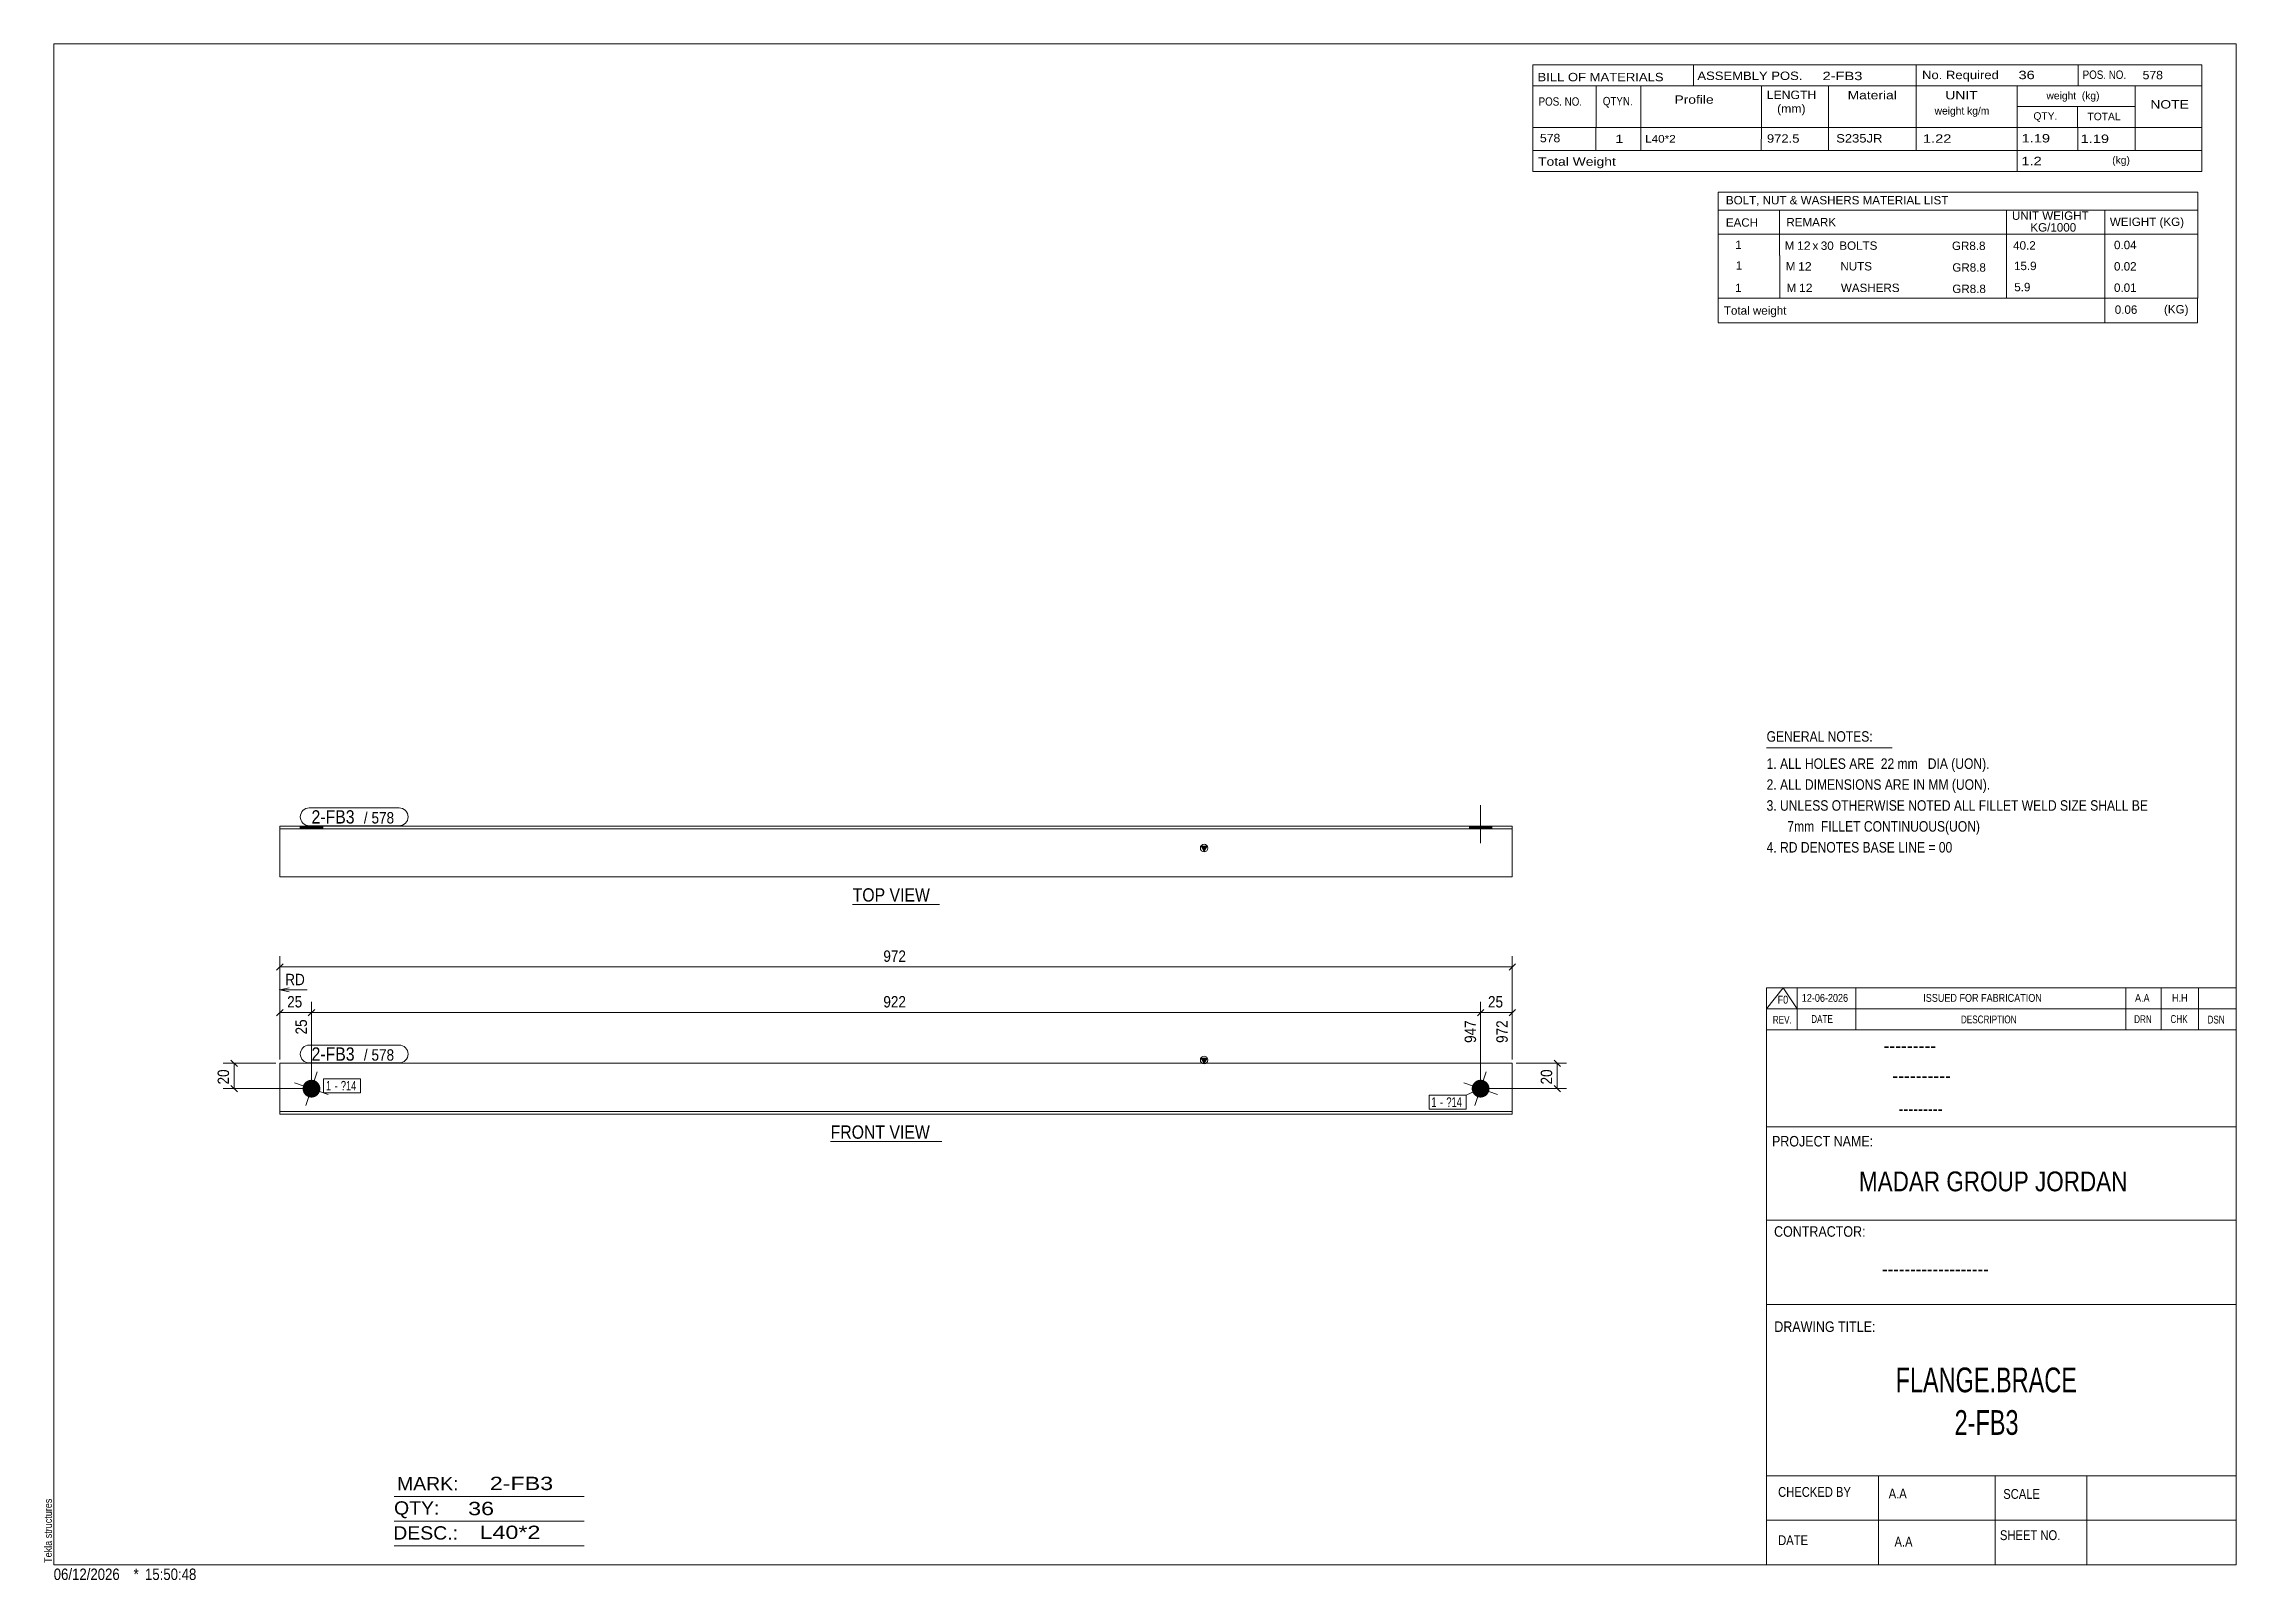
# Model space of a CAD drawing. Header units: millimetres. Extents: x 2 to 579, y 1 to 405.
import ezdxf

# ---------------------------------------------------------------- set-up
doc = ezdxf.new("R2010")
doc.units = ezdxf.units.MM
doc.linetypes.add('XKITLINE00', pattern=[0])
for name, color, linetype, lineweight in [('Bolt', 3, 'Continuous', 0), ('BoltMark', 7, 'Continuous', 0), ('Dimensions', 7, 'Continuous', 0), ('DrawingSheet', 5, 'Continuous', 0), ('OtherObjectType', 7, 'Continuous', 0), ('Part', 2, 'Continuous', 0), ('PartMark', 7, 'Continuous', 0)]:
    doc.layers.add(name, color=color, linetype=linetype, lineweight=lineweight)
doc.styles.add('@ARIAL_UNICODE_MS_BOLD', font='ARIAL.TTF')
doc.styles.add('ARIAL', font='ARIAL.TTF')
doc.styles.add('ARIAL_NARROW', font='ARIALN.TTF')
doc.styles.add('COMIC_SANS_MS_BOLD', font='COMICBD.TTF')
doc.styles.add('SWIS721_EX_BT', font='ARIAL.TTF')
doc.styles.add('SWISSE', font='ARIAL.TTF')

# ---------------------------------------------------------------- blocks, each defined once
blk = doc.blocks.new('*A1')
at = {"layer": 'Bolt'}
blk.add_hatch(color=3, dxfattribs=at).paths.add_polyline_path([(71.98, 128.03), (71.93, 128.05), (71.87, 128.07), (71.82, 128.09), (71.77, 128.12), (71.72, 128.14), (71.67, 128.17), (71.62, 128.2), (71.57, 128.22), (71.52, 128.25), (71.47, 128.29), (71.43, 128.32), (71.38, 128.35), (71.33, 128.39), (71.29, 128.42), (71.25, 128.46), (71.2, 128.5), (71.16, 128.54), (71.12, 128.58), (71.08, 128.62), (71.04, 128.66), (71, 128.71), (70.97, 128.75), (70.93, 128.8), (70.9, 128.84), (70.87, 128.89), (70.83, 128.94), (70.8, 128.98), (70.77, 129.03), (70.74, 129.08), (70.72, 129.13), (70.69, 129.18), (70.67, 129.24), (70.64, 129.29), (70.62, 129.34), (70.6, 129.39), (70.58, 129.45), (70.56, 129.5), (70.55, 129.56), (70.53, 129.61), (70.52, 129.67), (70.5, 129.72), (70.49, 129.78), (70.48, 129.84), (70.47, 129.89), (70.47, 129.95), (70.46, 130.01), (70.46, 130.06), (70.45, 130.12), (70.45, 130.18), (70.45, 130.23), (70.45, 130.29), (70.45, 130.35), (70.46, 130.41), (70.46, 130.46), (70.47, 130.52), (70.48, 130.58), (70.49, 130.63), (70.5, 130.69), (70.51, 130.75), (70.52, 130.8), (70.54, 130.86), (70.56, 130.91), (70.57, 130.97), (70.59, 131.02), (70.61, 131.07), (70.63, 131.13), (70.66, 131.18), (70.68, 131.23), (70.71, 131.28), (70.73, 131.33), (70.76, 131.38), (70.79, 131.43), (70.82, 131.48), (70.85, 131.53), (70.89, 131.57), (70.92, 131.62), (70.95, 131.67), (70.99, 131.71), (71.03, 131.75), (71.07, 131.8), (71.11, 131.84), (71.15, 131.88), (71.19, 131.92), (71.23, 131.96), (71.27, 132), (71.32, 132.03), (71.36, 132.07), (71.41, 132.1), (71.45, 132.13), (71.5, 132.17), (71.55, 132.2), (71.6, 132.23), (71.65, 132.26), (71.7, 132.28), (71.75, 132.31), (71.8, 132.33), (71.85, 132.36), (71.91, 132.38), (71.96, 132.4), (72.01, 132.42), (72.07, 132.44), (72.12, 132.45), (72.18, 132.47), (72.23, 132.48), (72.29, 132.5), (72.35, 132.51), (72.4, 132.52), (72.46, 132.53), (72.52, 132.53), (72.57, 132.54), (72.63, 132.54), (72.69, 132.55), (72.74, 132.55), (72.8, 132.55), (72.86, 132.55), (72.92, 132.55), (72.97, 132.54), (73.03, 132.54), (73.09, 132.53), (73.14, 132.52), (73.2, 132.51), (73.26, 132.5), (73.31, 132.49), (73.37, 132.48), (73.42, 132.46), (73.48, 132.44), (73.53, 132.43), (73.59, 132.41), (73.64, 132.39), (73.69, 132.37), (73.75, 132.34), (73.8, 132.32), (73.85, 132.29), (73.9, 132.27), (73.95, 132.24), (74, 132.21), (74.05, 132.18), (74.09, 132.15), (74.14, 132.11), (74.19, 132.08), (74.23, 132.05), (74.28, 132.01), (74.32, 131.97), (74.36, 131.93), (74.41, 131.89), (74.45, 131.85), (74.49, 131.81), (74.52, 131.77), (74.56, 131.73), (74.6, 131.68), (74.63, 131.64), (74.67, 131.59), (74.7, 131.55), (74.73, 131.5), (74.76, 131.45), (74.79, 131.4), (74.82, 131.35), (74.85, 131.3), (74.88, 131.25), (74.9, 131.2), (74.92, 131.15), (74.95, 131.09), (74.97, 131.04), (74.99, 130.99), (75, 130.93), (75.02, 130.88), (75.04, 130.82), (75.05, 130.77), (75.06, 130.71), (75.08, 130.65), (75.09, 130.6), (75.09, 130.54), (75.1, 130.48), (75.11, 130.43), (75.11, 130.37), (75.11, 130.31), (75.12, 130.26), (75.12, 130.2), (75.12, 130.14), (75.11, 130.08), (75.11, 130.03), (75.1, 129.97), (75.1, 129.91), (75.09, 129.86), (75.08, 129.8), (75.07, 129.74), (75.06, 129.69), (75.04, 129.63), (75.03, 129.58), (75.01, 129.52), (74.99, 129.47), (74.97, 129.41), (74.95, 129.36), (74.93, 129.31), (74.91, 129.25), (74.88, 129.2), (74.86, 129.15), (74.83, 129.1), (74.8, 129.05), (74.78, 129), (74.75, 128.95), (74.71, 128.91), (74.68, 128.86), (74.65, 128.81), (74.61, 128.77), (74.58, 128.72), (74.54, 128.68), (74.5, 128.64), (74.46, 128.59), (74.42, 128.55), (74.38, 128.51), (74.34, 128.48), (74.29, 128.44), (74.25, 128.4), (74.2, 128.37), (74.16, 128.33), (74.11, 128.3), (74.06, 128.27), (74.02, 128.24), (73.97, 128.21), (73.92, 128.18), (73.87, 128.15), (73.82, 128.12), (73.76, 128.1), (73.71, 128.08), (73.66, 128.05), (73.61, 128.03), (73.55, 128.01), (73.5, 128), (73.44, 127.98), (73.39, 127.96), (73.33, 127.95), (73.28, 127.94), (73.22, 127.92), (73.16, 127.91), (73.11, 127.91), (73.05, 127.9), (72.99, 127.89), (72.94, 127.89), (72.88, 127.89), (72.82, 127.88), (72.77, 127.88), (72.71, 127.88), (72.65, 127.89), (72.59, 127.89), (72.54, 127.9), (72.48, 127.9), (72.42, 127.91), (72.37, 127.92), (72.31, 127.93), (72.25, 127.94), (72.2, 127.96), (72.14, 127.97), (72.09, 127.99), (72.03, 128.01)], flags=17)
at = {"layer": 'Bolt', "color": 3, "linetype": 'XKITLINE00', "lineweight": 0}
for p, q in [((74.28, 134.64), (71.29, 125.8)), ((77.2, 128.72), (68.36, 131.71))]:
    blk.add_line(p, q, dxfattribs=at)
blk = doc.blocks.new('*A2')
at = {"layer": 'Bolt'}
blk.add_hatch(color=3, dxfattribs=at).paths.add_polyline_path([(379.48, 128.03), (379.42, 128.05), (379.37, 128.07), (379.32, 128.09), (379.27, 128.12), (379.22, 128.14), (379.17, 128.17), (379.12, 128.2), (379.07, 128.22), (379.02, 128.25), (378.97, 128.29), (378.92, 128.32), (378.88, 128.35), (378.83, 128.39), (378.79, 128.42), (378.74, 128.46), (378.7, 128.5), (378.66, 128.54), (378.62, 128.58), (378.58, 128.62), (378.54, 128.66), (378.5, 128.71), (378.47, 128.75), (378.43, 128.8), (378.4, 128.84), (378.36, 128.89), (378.33, 128.94), (378.3, 128.98), (378.27, 129.03), (378.24, 129.08), (378.22, 129.13), (378.19, 129.18), (378.16, 129.24), (378.14, 129.29), (378.12, 129.34), (378.1, 129.39), (378.08, 129.45), (378.06, 129.5), (378.04, 129.56), (378.03, 129.61), (378.01, 129.67), (378, 129.72), (377.99, 129.78), (377.98, 129.84), (377.97, 129.89), (377.96, 129.95), (377.96, 130.01), (377.95, 130.06), (377.95, 130.12), (377.95, 130.18), (377.95, 130.23), (377.95, 130.29), (377.95, 130.35), (377.96, 130.41), (377.96, 130.46), (377.97, 130.52), (377.98, 130.58), (377.99, 130.63), (378, 130.69), (378.01, 130.75), (378.02, 130.8), (378.04, 130.86), (378.05, 130.91), (378.07, 130.97), (378.09, 131.02), (378.11, 131.07), (378.13, 131.13), (378.16, 131.18), (378.18, 131.23), (378.21, 131.28), (378.23, 131.33), (378.26, 131.38), (378.29, 131.43), (378.32, 131.48), (378.35, 131.53), (378.38, 131.57), (378.42, 131.62), (378.45, 131.67), (378.49, 131.71), (378.53, 131.75), (378.56, 131.8), (378.6, 131.84), (378.64, 131.88), (378.69, 131.92), (378.73, 131.96), (378.77, 132), (378.81, 132.03), (378.86, 132.07), (378.91, 132.1), (378.95, 132.13), (379, 132.17), (379.05, 132.2), (379.1, 132.23), (379.15, 132.26), (379.2, 132.28), (379.25, 132.31), (379.3, 132.33), (379.35, 132.36), (379.4, 132.38), (379.46, 132.4), (379.51, 132.42), (379.57, 132.44), (379.62, 132.45), (379.68, 132.47), (379.73, 132.48), (379.79, 132.5), (379.84, 132.51), (379.9, 132.52), (379.96, 132.53), (380.01, 132.53), (380.07, 132.54), (380.13, 132.54), (380.18, 132.55), (380.24, 132.55), (380.3, 132.55), (380.36, 132.55), (380.41, 132.55), (380.47, 132.54), (380.53, 132.54), (380.58, 132.53), (380.64, 132.52), (380.7, 132.51), (380.75, 132.5), (380.81, 132.49), (380.87, 132.48), (380.92, 132.46), (380.98, 132.44), (381.03, 132.43), (381.08, 132.41), (381.14, 132.39), (381.19, 132.37), (381.24, 132.34), (381.29, 132.32), (381.35, 132.29), (381.4, 132.27), (381.45, 132.24), (381.5, 132.21), (381.54, 132.18), (381.59, 132.15), (381.64, 132.11), (381.69, 132.08), (381.73, 132.05), (381.78, 132.01), (381.82, 131.97), (381.86, 131.93), (381.9, 131.89), (381.94, 131.85), (381.98, 131.81), (382.02, 131.77), (382.06, 131.73), (382.1, 131.68), (382.13, 131.64), (382.17, 131.59), (382.2, 131.55), (382.23, 131.5), (382.26, 131.45), (382.29, 131.4), (382.32, 131.35), (382.35, 131.3), (382.37, 131.25), (382.4, 131.2), (382.42, 131.15), (382.44, 131.09), (382.46, 131.04), (382.48, 130.99), (382.5, 130.93), (382.52, 130.88), (382.53, 130.82), (382.55, 130.77), (382.56, 130.71), (382.57, 130.65), (382.58, 130.6), (382.59, 130.54), (382.6, 130.48), (382.61, 130.43), (382.61, 130.37), (382.61, 130.31), (382.61, 130.26), (382.61, 130.2), (382.61, 130.14), (382.61, 130.08), (382.61, 130.03), (382.6, 129.97), (382.59, 129.91), (382.59, 129.86), (382.58, 129.8), (382.57, 129.74), (382.55, 129.69), (382.54, 129.63), (382.53, 129.58), (382.51, 129.52), (382.49, 129.47), (382.47, 129.41), (382.45, 129.36), (382.43, 129.31), (382.41, 129.25), (382.38, 129.2), (382.36, 129.15), (382.33, 129.1), (382.3, 129.05), (382.27, 129), (382.24, 128.95), (382.21, 128.91), (382.18, 128.86), (382.14, 128.81), (382.11, 128.77), (382.07, 128.72), (382.04, 128.68), (382, 128.64), (381.96, 128.59), (381.92, 128.55), (381.88, 128.51), (381.83, 128.48), (381.79, 128.44), (381.75, 128.4), (381.7, 128.37), (381.66, 128.33), (381.61, 128.3), (381.56, 128.27), (381.51, 128.24), (381.47, 128.21), (381.42, 128.18), (381.37, 128.15), (381.31, 128.12), (381.26, 128.1), (381.21, 128.08), (381.16, 128.05), (381.1, 128.03), (381.05, 128.01), (381, 128), (380.94, 127.98), (380.89, 127.96), (380.83, 127.95), (380.78, 127.94), (380.72, 127.92), (380.66, 127.91), (380.61, 127.91), (380.55, 127.9), (380.49, 127.89), (380.44, 127.89), (380.38, 127.89), (380.32, 127.88), (380.26, 127.88), (380.21, 127.88), (380.15, 127.89), (380.09, 127.89), (380.03, 127.9), (379.98, 127.9), (379.92, 127.91), (379.86, 127.92), (379.81, 127.93), (379.75, 127.94), (379.7, 127.96), (379.64, 127.97), (379.59, 127.99), (379.53, 128.01)], flags=17)
at = {"layer": 'Bolt', "color": 3, "linetype": 'XKITLINE00', "lineweight": 0}
for p, q in [((381.78, 134.64), (378.78, 125.8)), ((384.7, 128.72), (375.86, 131.71))]:
    blk.add_line(p, q, dxfattribs=at)
blk = doc.blocks.new('*A3')
at = {"layer": 'Part'}
blk.add_hatch(color=2, dxfattribs=at).paths.add_polyline_path([(306.77, 138.28), (308.37, 138.28), (307.57, 136.88)], flags=17)
at = {"layer": 'Part', "color": 2, "linetype": 'XKITLINE00', "lineweight": 0}
for p, q in [((64.45, 123.55), (64.45, 136.88)), ((64.45, 136.88), (388.61, 136.88)), ((307.57, 136.88), (306.77, 138.28)), ((306.77, 138.28), (308.37, 138.28)), ((308.37, 138.28), (307.57, 136.88)), ((388.61, 123.55), (388.61, 136.88)), ((388.61, 124.22), (64.45, 124.22)), ((388.61, 123.55), (64.45, 123.55))]:
    blk.add_line(p, q, dxfattribs=at)
blk.add_circle((307.57, 137.78), 1, dxfattribs=at)
blk = doc.blocks.new('*A4')
at = {"layer": 'Bolt'}
blk.add_hatch(color=3, dxfattribs=at).paths.add_polyline_path([(75.74, 199.25), (75.74, 198.58), (69.82, 198.58), (69.82, 199.25)], flags=17)
at = {"layer": 'Bolt', "color": 3, "linetype": 'XKITLINE00', "lineweight": 0}
for p, q in [((69.82, 198.58), (69.82, 199.25)), ((72.78, 198.58), (72.78, 199.25)), ((75.74, 198.58), (75.74, 199.25))]:
    blk.add_line(p, q, dxfattribs=at)
blk = doc.blocks.new('*A5')
at = {"layer": 'Bolt'}
blk.add_hatch(color=3, dxfattribs=at).paths.add_polyline_path([(383.24, 199.25), (383.24, 198.58), (377.32, 198.58), (377.32, 199.25)], flags=17)
at = {"layer": 'Bolt', "color": 3, "linetype": 'XKITLINE00', "lineweight": 0}
for p, q in [((380.28, 194.75), (380.28, 204.75)), ((377.32, 198.58), (377.32, 199.25)), ((383.24, 198.58), (383.24, 199.25))]:
    blk.add_line(p, q, dxfattribs=at)
blk = doc.blocks.new('*A6')
at = {"layer": 'Part'}
blk.add_hatch(color=2, dxfattribs=at).paths.add_polyline_path([(306.77, 193.98), (308.37, 193.98), (307.57, 192.58)], flags=17)
at = {"layer": 'Part', "color": 2, "linetype": 'XKITLINE00', "lineweight": 0}
for p, q in [((388.61, 199.25), (64.45, 199.25)), ((64.45, 185.92), (64.45, 199.25)), ((388.61, 198.58), (64.45, 198.58)), ((388.61, 199.25), (388.61, 185.92)), ((307.57, 192.58), (306.77, 193.98)), ((306.77, 193.98), (308.37, 193.98)), ((308.37, 193.98), (307.57, 192.58)), ((388.61, 185.92), (64.45, 185.92))]:
    blk.add_line(p, q, dxfattribs=at)
blk.add_circle((307.57, 193.48), 1, dxfattribs=at)
blk = doc.blocks.new('*A7')
at = {"layer": 'DrawingSheet', "color": 5, "linetype": 'XKITLINE00', "lineweight": 0}
for p, q in [((579, 405), (5, 405)), ((5, 405), (5, 5)), ((579, 5), (579, 405)), ((5, 5), (579, 5))]:
    blk.add_line(p, q, dxfattribs=at)
at = {"layer": 'DrawingSheet', "color": 5, "style": 'ARIAL', "width": 0.85}
blk.add_text('Tekla structures', height=2, rotation=90, dxfattribs=at).set_placement((4.5, 5.5))
blk = doc.blocks.new('*A8')
at = {"layer": 'OtherObjectType', "color": 7, "linetype": 'XKITLINE00', "lineweight": 0}
for p, q in [((442.76, 365.95), (442.75, 354.95)), ((442.76, 365.95), (568.88, 365.95)), ((568.88, 365.95), (568.88, 354.95)), ((442.75, 361.3), (568.88, 361.3)), ((458.87, 361.31), (458.87, 354.95)), ((518.57, 361.31), (518.57, 354.95)), ((544.47, 361.29), (544.47, 354.95)), ((442.76, 354.92), (442.76, 349.42)), ((442.77, 354.95), (568.88, 354.95)), ((458.92, 354.95), (458.92, 349.33)), ((518.57, 354.95), (518.57, 349.33)), ((544.5, 354.95), (544.5, 349.45)), ((568.88, 354.95), (568.88, 349.45)), ((442.79, 349.33), (442.79, 343.72)), ((458.95, 349.33), (458.95, 343.71)), ((518.57, 349.33), (518.57, 343.71)), ((544.5, 349.33), (544.5, 343.83)), ((568.88, 349.33), (568.88, 343.83)), ((442.79, 343.7), (442.79, 338.13)), ((458.95, 343.71), (458.95, 338.09)), ((518.57, 343.71), (518.57, 338.09)), ((544.5, 343.71), (544.5, 338.1)), ((568.88, 343.71), (568.88, 338.1)), ((568.88, 338.1), (442.75, 338.13)), ((442.78, 338.09), (442.78, 331.69)), ((442.85, 338.09), (568.87, 338.09)), ((544.5, 338.06), (544.5, 331.64)), ((568.87, 338.06), (568.87, 331.65)), ((442.77, 331.65), (568.87, 331.65))]:
    blk.add_line(p, q, dxfattribs=at)
at = {"layer": 'OtherObjectType', "color": 7, "style": 'ARIAL_NARROW'}
for s, width, p in [('BOLT, NUT & WASHERS MATERIAL LIST', 1.211571, (444.79, 362.79)), ('EACH', 1.211571, (444.78, 356.92)), ('REMARK', 1.211571, (460.7, 357.01)), ('UNIT WEIGHT', 1.211571, (520.03, 358.72)), (' KG/1000', 1.211571, (524.02, 355.63)), ('WEIGHT (KG)', 1.211571, (545.78, 357.1)), ('1', 1.211571, (447.26, 351.05)), ('M', 1.211571, (460.26, 350.85)), ('12', 1.275, (463.5, 350.83)), ('x', 1.211571, (467.58, 350.83)), ('30', 1.211571, (469.76, 350.82)), ('BOLTS', 1.211571, (474.63, 350.84)), ('GR8.8', 1.211571, (504.25, 350.79)), ('40.2', 1.211571, (520.34, 350.88)), ('0.04', 1.211571, (546.87, 351.01)), ('1', 1.211571, (447.4, 345.61)), ('M', 1.211571, (460.54, 345.41)), ('12', 1.275, (463.78, 345.39)), ('NUTS', 1.211571, (474.91, 345.41)), ('GR8.8', 1.211571, (504.35, 345.09)), ('15.9', 1.211571, (520.56, 345.5)), ('0.02', 1.211571, (546.87, 345.39)), ('1', 1.211571, (447.24, 339.74)), ('M', 1.211571, (460.76, 339.74)), ('12', 1.275, (464, 339.72)), ('WASHERS', 1.211571, (475.04, 339.73)), ('GR8.8', 1.211571, (504.35, 339.47)), ('5.9', 1.211571, (520.64, 339.94)), ('0.01', 1.211571, (546.87, 339.78)), ('Total weight', 1.211571, (444.26, 333.77)), ('0.06', 1.211571, (547.07, 334)), ('(KG)', 1.211571, (560.02, 334.1))]:
    blk.add_text(s, height=2.2, dxfattribs=dict(at, width=width)).set_placement(p)
blk = doc.blocks.new('*A9')
at = {"layer": 'OtherObjectType', "color": 7, "linetype": 'XKITLINE00', "lineweight": 0}
blk.add_line((455.5, 219.82), (488.5, 219.82), dxfattribs=at)
at = {"layer": 'OtherObjectType', "color": 7, "style": 'ARIAL_NARROW', "width": 1.008832}
for s, p in [('GENERAL NOTES:', (455.5, 221.47)), ('1. ALL HOLES ARE  22 mm   DIA (UON).', (455.5, 214.32)), ('2. ALL DIMENSIONS ARE IN MM (UON).', (455.5, 208.82)), ('3. UNLESS OTHERWISE NOTED ALL FILLET WELD SIZE SHALL BE', (455.5, 203.32)), ('7mm  FILLET CONTINUOUS(UON)', (460.95, 197.82)), ('4. RD DENOTES BASE LINE = 00', (455.5, 192.32))]:
    blk.add_text(s, height=2.75, dxfattribs=at).set_placement(p)
blk = doc.blocks.new('*A10')
at = {"layer": 'OtherObjectType', "color": 7, "linetype": 'XKITLINE00', "lineweight": 0}
for p, q in [((455.5, 156.76), (579, 156.76)), ((455.5, 151.21), (459.82, 156.76)), ((455.5, 151.21), (455.5, 156.76)), ((459.82, 156.76), (463.53, 151.21)), ((463.53, 151.21), (463.53, 156.76)), ((478.97, 151.21), (478.97, 156.76)), ((549.98, 151.21), (549.98, 156.76)), ((559.24, 151.21), (559.24, 156.76)), ((569.12, 151.21), (569.12, 156.76)), ((579, 151.21), (579, 156.76)), ((455.5, 151.21), (579, 151.21)), ((455.5, 145.65), (455.5, 151.21)), ((459.21, 151.21), (579, 151.21)), ((463.53, 145.65), (463.53, 151.21)), ((478.97, 145.65), (478.97, 151.21)), ((549.98, 145.65), (549.98, 151.21)), ((559.24, 145.65), (559.24, 151.21)), ((569.12, 145.65), (569.12, 151.21)), ((579, 145.65), (579, 151.21))]:
    blk.add_line(p, q, dxfattribs=at)
at = {"layer": 'OtherObjectType', "color": 7, "style": 'ARIAL_NARROW'}
for s, height, width, p in [('F0', 2.058, 1.008832, (458.4, 152.59)), ('12-06-2026', 2.058, 1.008832, (464.76, 153.06)), ('ISSUED FOR FABRICATION', 2.0583, 1.008832, (496.71, 153.06)), ('A.A', 2.058, 1.008832, (552.4, 153.06)), ('H.H', 2.058, 1.008832, (562.13, 153.06)), ('REV.', 2.058, 0.907949, (457.13, 147.31)), ('DATE', 2.058, 0.907949, (467.23, 147.5)), ('DESCRIPTION', 2.0583, 0.907949, (506.61, 147.39)), ('DRN', 2.058, 0.907949, (552.17, 147.47)), ('CHK', 2.058, 0.907949, (561.72, 147.5)), ('DSN', 2.058, 0.907949, (571.47, 147.35))]:
    blk.add_text(s, height=height, dxfattribs=dict(at, width=width)).set_placement(p)
blk = doc.blocks.new('*A11')
at = {"layer": 'OtherObjectType', "color": 6, "linetype": 'XKITLINE00', "lineweight": 0}
for p, q in [((94.5, 23), (144.5, 23)), ((94.5, 16.5), (144.5, 16.5)), ((94.5, 10), (144.5, 10))]:
    blk.add_line(p, q, dxfattribs=at)
at = {"layer": 'OtherObjectType', "color": 6, "style": 'ARIAL_NARROW'}
for s, width, p in [('MARK:', 1.275, (95.27, 24.58)), ('2-FB3', 1.525501, (119.69, 24.65)), ('QTY:', 1.275, (94.5, 18.19)), ('36', 1.525501, (113.99, 18.05)), ('DESC.:', 1.275, (94.29, 11.63)), ('L40*2', 1.525501, (117, 11.79))]:
    blk.add_text(s, height=3.5, dxfattribs=dict(at, width=width)).set_placement(p)
blk = doc.blocks.new('*A12')
at = {"layer": 'OtherObjectType', "color": 2, "linetype": 'XKITLINE00', "lineweight": 0}
for p, q in [((455.5, 145.65), (579, 145.65)), ((455.5, 5), (455.5, 145.64)), ((578.98, 145.64), (579, 5)), ((579, 120.14), (455.5, 120.14)), ((455.5, 95.63), (579, 95.63)), ((579, 73.49), (455.5, 73.49)), ((579, 28.4), (455.5, 28.4)), ((484.94, 28.4), (484.94, 5)), ((515.62, 5), (515.62, 28.4)), ((539.75, 5), (539.75, 28.4)), ((579, 16.7), (455.5, 16.7)), ((579, 5), (455.5, 5))]:
    blk.add_line(p, q, dxfattribs=at)
at = {"layer": 'OtherObjectType', "color": 4, "style": '@ARIAL_UNICODE_MS_BOLD', "width": 0.85}
blk.add_text('---------', height=3.9, dxfattribs=at).set_placement((486.23, 139.59))
at = {"layer": 'OtherObjectType', "color": 7, "style": 'ARIAL', "width": 0.85}
for s, height, p in [('----------', 3.9, (488.56, 131.77)), ('---------', 3.25, (490.21, 123.31))]:
    blk.add_text(s, height=height, dxfattribs=at).set_placement(p)
at = {"layer": 'OtherObjectType', "color": 3, "width": 0.85}
for s, style, p in [('PROJECT NAME:', 'SWIS721_EX_BT', (456.92, 115.01)), ('CONTRACTOR:', 'SWISSE', (457.47, 91.27)), ('DRAWING TITLE:', 'SWIS721_EX_BT', (457.53, 66.24))]:
    blk.add_text(s, height=2.7618, dxfattribs=dict(at, style=style)).set_placement(p)
at = {"layer": 'OtherObjectType', "color": 7, "width": 0.85}
for s, height, p in [('MADAR GROUP JORDAN', 5.2, (479.79, 103.23)), ('CHECKED BY', 2.592, (458.53, 22.86)), ('A.A', 2.592, (487.61, 22.45)), ('SCALE', 2.592, (517.74, 22.33)), ('DATE', 2.592, (458.54, 10.16)), ('A.A', 2.592, (489.14, 9.76)), ('SHEET NO.', 2.592, (516.87, 11.49))]:
    blk.add_text(s, height=height, dxfattribs=at).set_placement(p)
at = {"layer": 'OtherObjectType', "color": 1}
for s, height, style, width, p in [('-------------------', 3.9, 'COMIC_SANS_MS_BOLD', 0.85, (485.87, 80.86)), ('FLANGE.BRACE', 6.5, 'ARIAL', 0.68, (489.43, 50.37)), ('2-FB3', 6.5, 'ARIAL', 0.68, (504.95, 39.17))]:
    blk.add_text(s, height=height, dxfattribs=dict(at, style=style, width=width)).set_placement(p)
blk = doc.blocks.new('*A13')
at = {"layer": 'OtherObjectType', "color": 7, "linetype": 'XKITLINE00', "lineweight": 0}
for p, q in [((393.98, 399.5), (569.98, 399.5)), ((393.98, 399.5), (393.98, 388.5)), ((436.26, 399.42), (436.26, 393.87)), ((494.85, 394), (494.85, 399.5)), ((537.43, 393.96), (537.43, 399.42)), ((569.98, 394), (569.98, 399.5)), ((393.98, 394), (569.98, 394)), ((410.64, 394), (410.64, 383)), ((422.4, 393.98), (422.4, 383.03)), ((454.12, 393.99), (454.13, 383)), ((471.78, 393.98), (471.78, 383)), ((494.85, 393.98), (494.85, 383)), ((521.43, 394), (521.43, 383)), ((552.42, 394), (552.42, 383)), ((569.98, 394), (569.98, 388.5)), ((393.98, 388.5), (393.98, 383)), ((521.45, 388.52), (552.45, 388.52)), ((537.28, 388.52), (537.28, 383)), ((569.98, 388.5), (569.98, 383)), ((393.98, 383), (569.98, 383)), ((393.98, 383), (393.98, 376.95)), ((410.63, 383), (410.63, 376.95)), ((422.44, 382.99), (422.44, 376.95)), ((454.12, 383), (454.11, 376.95)), ((471.79, 383), (471.79, 376.95)), ((494.87, 383), (494.87, 376.95)), ((521.44, 383), (521.44, 376.95)), ((537.33, 382.95), (537.33, 376.95)), ((552.43, 383), (552.43, 376.95)), ((569.98, 383), (569.98, 376.95)), ((393.98, 376.95), (569.98, 376.95)), ((393.98, 376.95), (393.98, 371.45)), ((521.44, 376.95), (521.44, 371.45)), ((569.98, 376.95), (569.98, 371.45)), ((393.98, 371.45), (569.98, 371.45))]:
    blk.add_line(p, q, dxfattribs=at)
at = {"layer": 'OtherObjectType', "color": 7, "style": 'ARIAL_NARROW'}
for s, height, width, p in [('No. Required', 2.2, 1.36, (496.39, 395.72)), ('36', 2.2, 1.525501, (521.75, 395.72)), ('POS. NO.', 2.2, 1.02, (538.63, 395.79)), ('578', 2.2, 1.270501, (554.4, 395.69)), ('BILL OF MATERIALS', 2.2, 1.36, (395.25, 395.16)), ('ASSEMBLY POS.', 2.2, 1.36, (437.3, 395.5)), ('LENGTH', 2.2, 1.275, (455.54, 390.49)), ('2-FB3', 2.2, 1.525501, (470.23, 395.46)), ('Material', 2.2, 1.445, (476.81, 390.41)), ('UNIT', 2.2, 1.445, (502.52, 390.4)), ('weight  (kg)', 1.98, 1.19, (529.11, 390.39)), ('POS. NO.', 2.2, 1.02, (395.53, 388.74)), ('QTYN.', 2.2, 1.02, (412.42, 388.84)), ('Profile', 2.2, 1.445, (431.26, 389.25)), ('(mm)', 2.2, 1.275, (458.26, 386.86)), ('weight kg/m', 1.98, 1.19, (499.69, 386.4)), ('QTY.', 1.98, 1.19, (525.68, 385.03)), ('TOTAL', 1.98, 1.19, (539.9, 384.91)), ('NOTE', 2.2, 1.445, (556.44, 387.99)), ('578', 2.2, 1.270501, (395.89, 379.12)), ('1', 2.2, 1.525501, (415.71, 378.91)), ('L40*2', 1.98, 1.355501, (423.56, 379.04)), ('972.5', 2.2, 1.355501, (455.59, 379.01)), ('S235JR', 2.2, 1.355501, (473.81, 379.05)), ('1.22', 2.2, 1.525501, (496.62, 378.99)), ('1.19', 2.2, 1.525501, (522.57, 379.07)), ('1.19', 2.2, 1.525501, (538.08, 378.94)), ('Total Weight', 2.2, 1.445, (395.4, 372.94)), ('1.2', 2.2, 1.525501, (522.52, 373.09)), ('(kg)', 1.98, 1.19, (546.4, 373.46))]:
    blk.add_text(s, height=height, dxfattribs=dict(at, width=width)).set_placement(p)
blk = doc.blocks.new('*A14')
at = {"layer": 'OtherObjectType', "color": 7, "style": 'ARIAL_NARROW', "width": 1.008832}
for s, p in [('06/12/2026', (4.99, 1)), ('*', (26, 1)), ('15:50:48', (29, 1))]:
    blk.add_text(s, height=3, dxfattribs=at).set_placement(p)
blk = doc.blocks.new('*A15')
at = {"layer": 'Dimensions', "color": 7, "linetype": 'XKITLINE00', "lineweight": 0}
for p, q in [((389.61, 136.88), (402.85, 136.88)), ((399.6, 137.73), (401.3, 136.03)), ((400.45, 130.22), (400.45, 136.88)), ((381.28, 130.22), (402.85, 130.22)), ((399.6, 131.07), (401.3, 129.37))]:
    blk.add_line(p, q, dxfattribs=at)
at = {"layer": 'Dimensions', "color": 3}
for p in [(400.45, 136.88), (400.45, 130.22)]:
    blk.add_point(p, dxfattribs=at)
at = {"layer": 'Dimensions', "color": 3, "style": 'ARIAL', "width": 0.85}
blk.add_text('20', height=3, rotation=90.00021, dxfattribs=at).set_placement((399.1, 131.32))
blk = doc.blocks.new('*A16')
at = {"layer": 'Dimensions', "color": 7, "linetype": 'XKITLINE00', "lineweight": 0}
for p, q in [((63.45, 136.88), (49.6, 136.88)), ((51.6, 137.73), (53.3, 136.03)), ((52.45, 130.22), (52.45, 136.88)), ((71.78, 130.22), (49.6, 130.22)), ((51.6, 131.07), (53.3, 129.37))]:
    blk.add_line(p, q, dxfattribs=at)
at = {"layer": 'Dimensions', "color": 3}
for p in [(52.45, 136.88), (52.45, 130.22)]:
    blk.add_point(p, dxfattribs=at)
at = {"layer": 'Dimensions', "color": 3, "style": 'ARIAL', "width": 0.85}
blk.add_text('20', height=3, rotation=90.00021, dxfattribs=at).set_placement((51.1, 131.32))
blk = doc.blocks.new('*A17')
at = {"layer": 'Dimensions', "color": 7, "linetype": 'XKITLINE00', "lineweight": 0}
for p, q in [((65.3, 163.07), (63.6, 161.37)), ((64.45, 137.88), (64.45, 165.07)), ((64.45, 162.22), (388.61, 162.22)), ((389.46, 163.07), (387.77, 161.37)), ((388.61, 137.88), (388.61, 165.07))]:
    blk.add_line(p, q, dxfattribs=at)
at = {"layer": 'Dimensions', "color": 3}
for p in [(64.45, 162.22), (388.61, 162.22)]:
    blk.add_point(p, dxfattribs=at)
at = {"layer": 'Dimensions', "color": 3, "style": 'ARIAL', "width": 0.85}
blk.add_text('972', height=3, dxfattribs=at).set_placement((223.19, 163.57))
blk = doc.blocks.new('*A18')
at = {"layer": 'Dimensions', "color": 7, "linetype": 'XKITLINE00', "lineweight": 0}
for p, q in [((64.45, 137.88), (64.45, 160.72)), ((66.95, 156.72), (64.45, 156.22)), ((66.95, 155.72), (64.45, 156.22)), ((71.67, 156.22), (64.45, 156.22)), ((65.3, 151.07), (63.6, 149.37)), ((64.45, 137.88), (64.45, 153.07)), ((64.45, 150.22), (72.78, 150.22)), ((73.63, 151.07), (71.93, 149.37)), ((72.78, 131.22), (72.78, 153.07))]:
    blk.add_line(p, q, dxfattribs=at)
at = {"layer": 'Dimensions', "color": 7}
blk.add_point((64.45, 156.22), dxfattribs=at)
at = {"layer": 'Dimensions', "color": 3}
for p in [(64.45, 150.22), (72.78, 150.22)]:
    blk.add_point(p, dxfattribs=at)
at = {"layer": 'Dimensions', "color": 3, "style": 'ARIAL', "width": 0.85}
for s, p in [('RD', (65.89, 157.42)), ('25', (66.39, 151.57))]:
    blk.add_text(s, height=3, dxfattribs=at).set_placement(p)
blk.add_text('25', height=3, rotation=90.00021, dxfattribs=at).set_placement((71.58, 144.47))
blk = doc.blocks.new('*A19')
at = {"layer": 'Dimensions', "color": 7, "linetype": 'XKITLINE00', "lineweight": 0}
for p, q in [((73.63, 151.07), (71.93, 149.37)), ((72.78, 131.22), (72.78, 153.07)), ((72.78, 150.22), (380.28, 150.22)), ((381.13, 151.07), (379.43, 149.37)), ((380.28, 131.22), (380.28, 153.07))]:
    blk.add_line(p, q, dxfattribs=at)
at = {"layer": 'Dimensions', "color": 3}
for p in [(72.78, 150.22), (380.28, 150.22)]:
    blk.add_point(p, dxfattribs=at)
at = {"layer": 'Dimensions', "color": 3, "style": 'ARIAL', "width": 0.85}
blk.add_text('922', height=3, dxfattribs=at).set_placement((223.19, 151.57))
blk.add_text('947', height=3, rotation=90.00021, dxfattribs=at).set_placement((379.08, 142.24))
blk = doc.blocks.new('*A20')
at = {"layer": 'Dimensions', "color": 7, "linetype": 'XKITLINE00', "lineweight": 0}
for p, q in [((381.13, 151.07), (379.43, 149.37)), ((380.28, 131.22), (380.28, 153.07)), ((380.28, 150.22), (388.61, 150.22)), ((389.46, 151.07), (387.77, 149.37)), ((388.61, 137.88), (388.61, 153.07))]:
    blk.add_line(p, q, dxfattribs=at)
at = {"layer": 'Dimensions', "color": 3}
for p in [(380.28, 150.22), (388.61, 150.22)]:
    blk.add_point(p, dxfattribs=at)
at = {"layer": 'Dimensions', "color": 3, "style": 'ARIAL', "width": 0.85}
blk.add_text('25', height=3, dxfattribs=at).set_placement((382.22, 151.57))
blk.add_text('972', height=3, rotation=90.00021, dxfattribs=at).set_placement((387.41, 142.24))
blk = doc.blocks.new('*A21')
at = {"layer": 'BoltMark', "color": 7, "linetype": 'XKITLINE00', "lineweight": 0}
for p, q in [((366.75, 128.53), (376.44, 128.53)), ((366.75, 124.83), (366.75, 128.53)), ((380.28, 130.22), (376.44, 128.53)), ((376.44, 124.83), (376.44, 128.53)), ((366.75, 124.83), (376.44, 124.83))]:
    blk.add_line(p, q, dxfattribs=at)
at = {"layer": 'BoltMark', "color": 3, "style": 'ARIAL_NARROW', "width": 0.85}
for s, p in [('1', (367.35, 125.43)), ('?14', (371.28, 125.43)), ('-', (369.62, 125.43))]:
    blk.add_text(s, height=2.5, dxfattribs=at).set_placement(p)
blk = doc.blocks.new('*A22')
at = {"layer": 'BoltMark', "color": 7, "linetype": 'XKITLINE00', "lineweight": 0}
for p, q in [((75.99, 132.84), (85.67, 132.84)), ((75.99, 129.14), (75.99, 132.84)), ((85.67, 129.14), (85.67, 132.84)), ((72.78, 130.22), (75.99, 129.14)), ((75.99, 129.14), (85.67, 129.14))]:
    blk.add_line(p, q, dxfattribs=at)
at = {"layer": 'BoltMark', "color": 3, "style": 'ARIAL_NARROW', "width": 0.85}
for s, p in [('1', (76.59, 129.74)), ('-', (78.86, 129.74)), ('?14', (80.51, 129.74))]:
    blk.add_text(s, height=2.5, dxfattribs=at).set_placement(p)
blk = doc.blocks.new('*A23')
at = {"layer": 'PartMark', "color": 7, "linetype": 'XKITLINE00', "lineweight": 0}
for p, q in [((72.2, 141.68), (95.85, 141.68)), ((72.2, 136.98), (95.85, 136.98))]:
    blk.add_line(p, q, dxfattribs=at)
for centre, start, end in [((72.2, 139.33), 90, 270), ((95.85, 139.33), 270, 90)]:
    blk.add_arc(centre, 2.35, start, end, dxfattribs=at)
at = {"layer": 'PartMark', "color": 1, "style": 'ARIAL', "width": 0.85}
blk.add_text('2-FB3', height=3.5, dxfattribs=at).set_placement((72.8, 137.58))
at = {"layer": 'PartMark', "color": 3, "style": 'ARIAL', "width": 0.85}
for s, p in [('/', (86.56, 137.58)), ('578', (88.57, 137.58))]:
    blk.add_text(s, height=3, dxfattribs=at).set_placement(p)
blk = doc.blocks.new('*A24')
at = {"layer": 'OtherObjectType', "color": 7, "linetype": 'XKITLINE00', "lineweight": 0}
blk.add_line((209.33, 116.3), (238.62, 116.3), dxfattribs=at)
at = {"layer": 'OtherObjectType', "color": 7, "style": 'ARIAL', "width": 0.85}
blk.add_text('FRONT VIEW', height=3.5, dxfattribs=at).set_placement((209.33, 117.05))
blk = doc.blocks.new('*A25')
at = {"layer": 'PartMark', "color": 7, "linetype": 'XKITLINE00', "lineweight": 0}
for p, q in [((72.2, 204.05), (95.85, 204.05)), ((72.2, 199.35), (95.85, 199.35))]:
    blk.add_line(p, q, dxfattribs=at)
for centre, start, end in [((72.2, 201.7), 90, 270), ((95.85, 201.7), 270, 90)]:
    blk.add_arc(centre, 2.35, start, end, dxfattribs=at)
at = {"layer": 'PartMark', "color": 1, "style": 'ARIAL', "width": 0.85}
blk.add_text('2-FB3', height=3.5, dxfattribs=at).set_placement((72.8, 199.95))
at = {"layer": 'PartMark', "color": 3, "style": 'ARIAL', "width": 0.85}
for s, p in [('/', (86.56, 199.95)), ('578', (88.57, 199.95))]:
    blk.add_text(s, height=3, dxfattribs=at).set_placement(p)
blk = doc.blocks.new('*A26')
at = {"layer": 'OtherObjectType', "color": 7, "linetype": 'XKITLINE00', "lineweight": 0}
blk.add_line((215.12, 178.67), (237.94, 178.67), dxfattribs=at)
at = {"layer": 'OtherObjectType', "color": 7, "style": 'ARIAL', "width": 0.85}
blk.add_text('TOP VIEW', height=3.5, dxfattribs=at).set_placement((215.12, 179.42))

msp = doc.modelspace()

# ---------------------------------------------------------------- block references
at = {"lineweight": 0}
for name in ['*A7', '*A13', '*A8', '*A9', '*A25', '*A5', '*A4', '*A26', '*A17', '*A18', '*A10', '*A19', '*A20', '*A12', '*A23', '*A16', '*A1', '*A22', '*A2', '*A15', '*A21', '*A24', '*A11', '*A14']:
    msp.add_blockref(name, (0, 0), dxfattribs=at)
at = {"layer": 'Part', "lineweight": 0}
for name in ['*A6', '*A3']:
    msp.add_blockref(name, (0, 0), dxfattribs=at)

doc.saveas('drawing.dxf')
